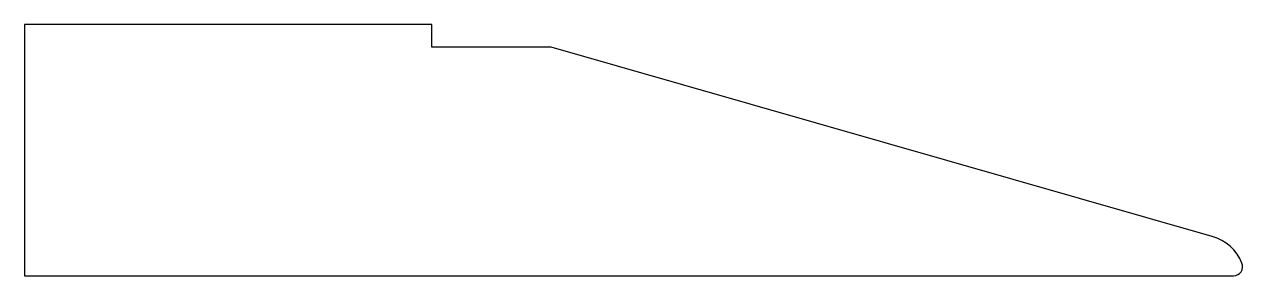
# Model space of a CAD drawing. Extents: x 364.3 to 390.9, y 219.3 to 224.8.
import ezdxf

# ---------------------------------------------------------------- set-up
doc = ezdxf.new("R2010")
doc.units = 0
doc.layers.get('0').update_dxf_attribs({"linetype": 'CONTINUOUS'})

msp = doc.modelspace()

# ---------------------------------------------------------------- linework, layer by layer
at = {"color": 0}
msp.add_lwpolyline([(364.25, 219.294), (390.65, 219.294, 0.531846), (390.836, 219.569, 0.230476), (390.185, 220.155), (375.75, 224.294), (373.15, 224.294), (373.15, 224.794), (364.25, 224.794)], format="xyb", close=True, dxfattribs=at)

doc.saveas('drawing.dxf')
